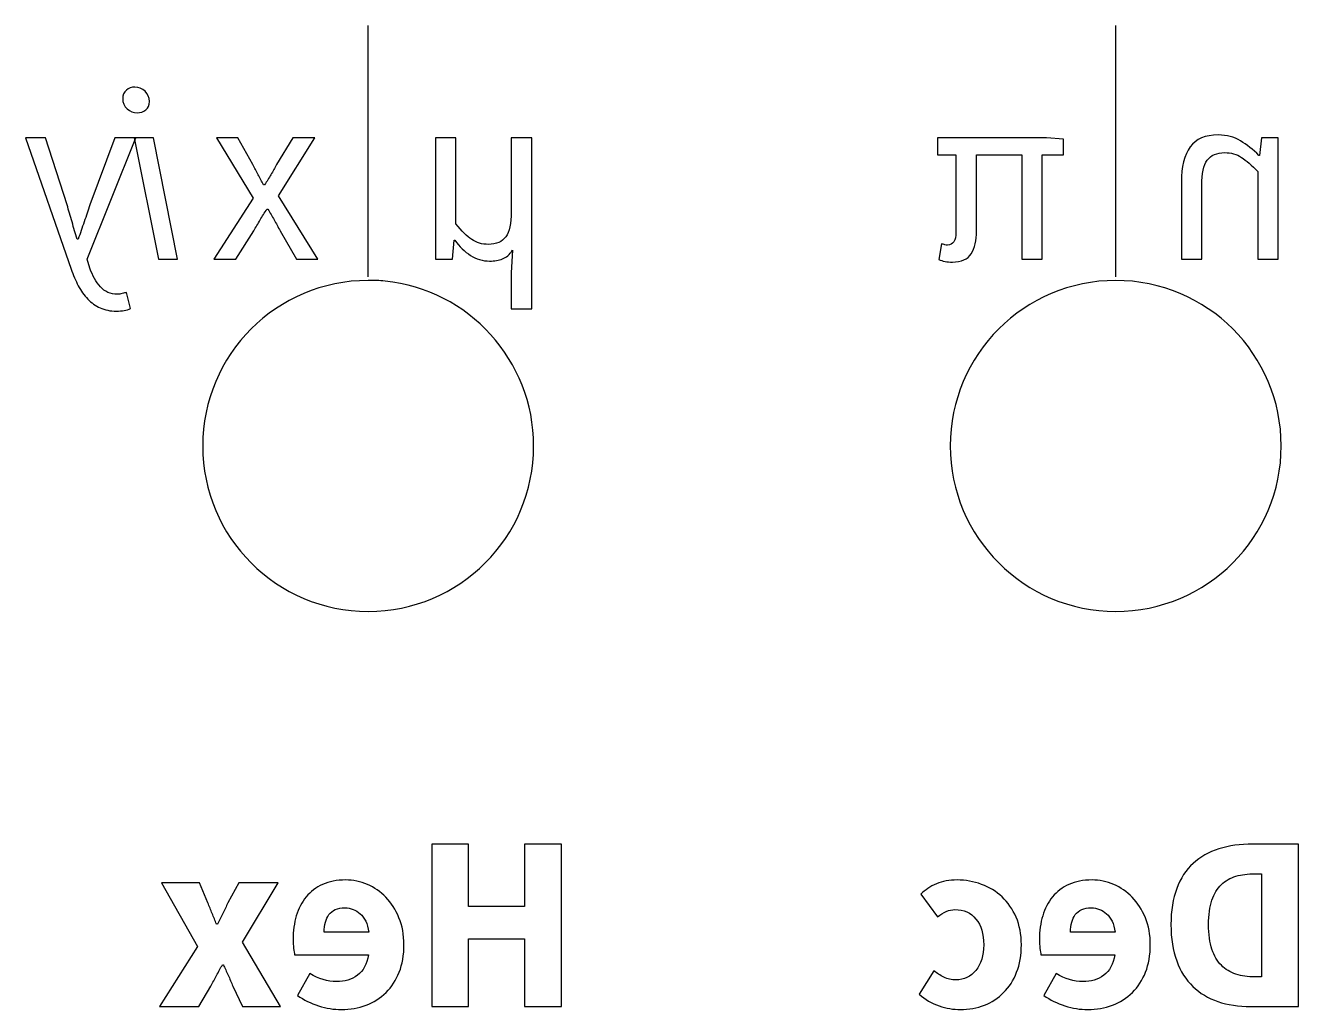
# Model space of a CAD drawing. Extents: x 0 to 186, y 0 to 195.
# Drawn here: x 38.58 to 55.88, y 71.18 to 84.56 of the extents above; entities that cross this region are included whole.
import ezdxf

# ---------------------------------------------------------------- set-up
doc = ezdxf.new("R2010")
doc.units = 0
doc.layers.add('cut', color=7, linetype='CONTINUOUS')
doc.layers.add('engrave', color=7, linetype='CONTINUOUS')

msp = doc.modelspace()

# ---------------------------------------------------------------- linework, layer by layer
at = {"layer": 'cut', "color": 7}
for points in [[(43.232917, 81.09226), (43.232917, 81.092274)], [(53.392917, 81.092274), (53.392917, 81.092274)]]:
    msp.add_lwpolyline(points, dxfattribs=at)
for points in [[(43.232917, 81.092274), (41.990275, 81.092274), (40.983958, 80.085957), (40.983958, 78.843316)], [(43.462222, 81.083455), (43.386584, 81.091131), (43.310581, 81.09226), (43.232917, 81.09226)], [(45.481875, 78.843316), (45.481875, 80.008293), (44.596798, 80.968232), (43.462222, 81.083455)], [(53.392917, 81.092274), (52.150275, 81.092274), (51.143958, 80.085957), (51.143958, 78.843316)], [(55.641875, 78.843316), (55.641875, 80.085957), (54.635558, 81.092274), (53.392917, 81.092274)], [(40.983958, 78.843316), (40.983958, 77.600675), (41.990275, 76.594358), (43.232917, 76.594358)], [(43.232917, 76.594358), (44.475558, 76.594358), (45.481875, 77.600675), (45.481875, 78.843316)], [(51.143958, 78.843316), (51.143958, 77.600675), (52.150275, 76.594358), (53.392917, 76.594358)], [(53.392917, 76.594358), (54.635558, 76.594358), (55.641875, 77.600675), (55.641875, 78.843316)]]:
    msp.add_open_spline(points, degree=3, dxfattribs=at)
at = {"layer": 'engrave', "color": 1}
for points in [[(43.232917, 81.143323), (43.232917, 84.558316)], [(53.392917, 81.143323), (53.392917, 84.558316)]]:
    msp.add_lwpolyline(points, dxfattribs=at)
at = {"layer": 'engrave', "color": 7}
for points in [[(40.093553, 83.371306), (40.093553, 83.371306)], [(39.140776, 82.118273), (38.846117, 83.029225), (38.575228, 83.029225), (39.194932, 81.247835)], [(39.45229, 81.258069), (39.415082, 81.379921), (40.075508, 83.029225), (39.787669, 83.029225), (39.45229, 82.118273)], [(40.313695, 83.029208), (40.052935, 83.029208), (40.384801, 81.383316), (40.642151, 81.383316), (40.313695, 83.029208)], [(41.663188, 82.666854), (41.463406, 83.029208), (41.172158, 83.029208), (41.67001, 82.213032), (41.134848, 81.383316), (41.43633, 81.383316), (41.676726, 81.766029)], [(42.012009, 82.243521), (42.509861, 83.029208), (42.208484, 83.029208), (41.988342, 82.666854)], [(44.426022, 81.860805), (44.426022, 83.029208), (44.148313, 83.029208), (44.148313, 81.383316), (44.378584, 81.383316), (44.402262, 81.640663), (44.409092, 81.640663)], [(45.455521, 83.029208), (45.177812, 83.029208), (45.177812, 82.023379)], [(45.194782, 81.501861), (45.17782, 81.197072), (45.17782, 80.70594), (45.45553, 80.70594), (45.455521, 83.029208)], [(52.392599, 82.79894), (52.683847, 82.79894), (52.683847, 83.01226), (52.450166, 83.029194), (50.970153, 83.029194), (50.970153, 82.798926), (51.220784, 82.798926), (51.220784, 81.745655)], [(55.324581, 82.575386), (55.324581, 81.383316), (55.60229, 81.383316), (55.602291, 83.029208)], [(55.602291, 83.029208), (55.372021, 83.029208), (55.348249, 82.792118), (55.33812, 82.792118)], [(51.501904, 81.766026), (51.501904, 82.798937), (52.118197, 82.798937), (52.118197, 81.383313), (52.392599, 81.383313), (52.392599, 82.79894)], [(41.825768, 82.392557), (41.812221, 82.392557)], [(54.284851, 82.426454), (54.284851, 81.383316), (54.56256, 81.383316), (54.56256, 82.389145)], [(42.035784, 81.766029), (42.259233, 81.383316), (42.550481, 81.383316), (42.012009, 82.243521)], [(41.856251, 82.060689), (41.869797, 82.060689)], [(39.293125, 81.654218), (39.279579, 81.654218)], [(51.02431, 81.589914), (50.987103, 81.376492)], [(40.004393, 80.709364), (39.950133, 80.929505), (39.950142, 80.929491)], [(45.859525, 73.431445), (45.358264, 73.431445), (45.358264, 72.581366), (44.596245, 72.581366), (44.596245, 73.431445), (44.098393, 73.431445), (44.098393, 71.22331), (44.596245, 71.22331), (44.596245, 72.144495), (45.358264, 72.144495), (45.358264, 71.22331), (45.859525, 71.22331), (45.859525, 73.431445)], [(55.223606, 71.22331), (55.877313, 71.22331), (55.877313, 73.431445)], [(55.877313, 73.431445), (55.254095, 73.431445)], [(55.281174, 73.028367), (55.376051, 73.028367), (55.376051, 71.626284), (55.281174, 71.626284)], [(41.055677, 72.632113), (40.940541, 72.903105), (40.42574, 72.903105), (40.913462, 72.039488), (40.395251, 71.22331), (40.930311, 71.22331), (41.092885, 71.50102)], [(41.526457, 72.097056), (42.010666, 72.903105), (41.475609, 72.903105), (41.326573, 72.632113)], [(50.745326, 72.75066), (50.972186, 72.442459)], [(41.184359, 72.344274), (41.170812, 72.344274)], [(43.242013, 72.235963), (42.635847, 72.235963)], [(53.385475, 72.235963), (52.779311, 72.235963)], [(41.394372, 71.50102), (41.526457, 71.22331), (42.041154, 71.22331), (41.526457, 72.097056)], [(43.719507, 72.063156), (43.719502, 72.063156)], [(52.110101, 72.063156), (52.110101, 72.063156)], [(53.862966, 72.063156), (53.862965, 72.063156)], [(42.232778, 71.927762), (43.238606, 71.927762)], [(52.376235, 71.927762), (53.382066, 71.927762)], [(41.252047, 71.792267), (41.265594, 71.792267)], [(42.439378, 71.673723), (42.273395, 71.372346)], [(50.92144, 71.707621), (50.721555, 71.392601)], [(52.582838, 71.673723), (52.416853, 71.372346)]]:
    msp.add_lwpolyline(points, dxfattribs=at)
for points in [[(39.946224, 83.679453), (39.913461, 83.652332), (39.897081, 83.613978), (39.897078, 83.564372)], [(40.063064, 83.720122), (40.017934, 83.720122), (39.978988, 83.706575), (39.946224, 83.679453)], [(40.200213, 83.664261), (40.160733, 83.701501), (40.115016, 83.720122), (40.063064, 83.720122)], [(40.259435, 83.52365), (40.259435, 83.580148), (40.239679, 83.627016), (40.200213, 83.664261)], [(39.897078, 83.564372), (39.897081, 83.507868), (39.916834, 83.461566), (39.956351, 83.425465)], [(39.956351, 83.425465), (39.995867, 83.389357), (40.041601, 83.371306), (40.093553, 83.371306)], [(40.093553, 83.371306), (40.138683, 83.371306), (40.177613, 83.384288), (40.210342, 83.410219)], [(40.210342, 83.410219), (40.243071, 83.436155), (40.259435, 83.47397), (40.259435, 83.52365)], [(54.786112, 83.069828), (54.612274, 83.069825), (54.485271, 83.01565), (54.405102, 82.907305)], [(55.089195, 82.990244), (55.002276, 83.043299), (54.901249, 83.069825), (54.786112, 83.069828)], [(54.405102, 82.907305), (54.324936, 82.798954), (54.284853, 82.638671), (54.284851, 82.426454)], [(55.33812, 82.792118), (55.25909, 82.871146), (55.176115, 82.937189), (55.089195, 82.990244)], [(54.56256, 82.389145), (54.562562, 82.544931), (54.587401, 82.657259), (54.637078, 82.726126)], [(54.637078, 82.726126), (54.686757, 82.794991), (54.765788, 82.829425), (54.874169, 82.829428)], [(54.874169, 82.829428), (54.959953, 82.829425), (55.03559, 82.807979), (55.10108, 82.76509)], [(55.10108, 82.76509), (55.166572, 82.722198), (55.241072, 82.658963), (55.324581, 82.575386)], [(41.737653, 82.529705), (41.712817, 82.576007), (41.687993, 82.621721), (41.663188, 82.666854)], [(41.988342, 82.666854), (41.963478, 82.621721), (41.937491, 82.576007), (41.910412, 82.529705)], [(41.812221, 82.392557), (41.787358, 82.437684), (41.762494, 82.483401), (41.737653, 82.529705)], [(41.910412, 82.529705), (41.883347, 82.483401), (41.855119, 82.437684), (41.825768, 82.392557)], [(39.208473, 81.887952), (39.185867, 81.969221), (39.163306, 82.045996), (39.140776, 82.118273)], [(39.45229, 82.118273), (39.427483, 82.045996), (39.400977, 81.969791), (39.37276, 81.889656)], [(41.764783, 81.915014), (41.794136, 81.964657), (41.824625, 82.013216), (41.856251, 82.060689)], [(41.869797, 82.060689), (41.899151, 82.013216), (41.927368, 81.965207), (41.954444, 81.916668)], [(45.177812, 82.023379), (45.177812, 81.867592), (45.152976, 81.755265), (45.103294, 81.686397)], [(39.279579, 81.654218), (39.254771, 81.72877), (39.231073, 81.806683), (39.208473, 81.887952)], [(39.37276, 81.889656), (39.344538, 81.809525), (39.318001, 81.731045), (39.293125, 81.654218)], [(41.676726, 81.766029), (41.70608, 81.815709), (41.735431, 81.865368), (41.764783, 81.915014)], [(41.954444, 81.916668), (41.981538, 81.868126), (42.008637, 81.817913), (42.035784, 81.766029)], [(44.640997, 81.649138), (44.576642, 81.693165), (44.504985, 81.76372), (44.426022, 81.860805)], [(45.103294, 81.686397), (45.053617, 81.617529), (44.974586, 81.583095), (44.866202, 81.583095)], [(51.220784, 81.745655), (51.220785, 81.6915), (51.211191, 81.649175), (51.192, 81.618686)], [(51.429092, 81.456124), (51.477634, 81.531745), (51.501905, 81.635044), (51.501904, 81.766026)], [(44.409092, 81.640663), (44.474551, 81.552607), (44.546226, 81.483189), (44.624117, 81.432408)], [(44.866202, 81.583095), (44.78042, 81.583095), (44.705352, 81.605109), (44.640997, 81.649138)], [(45.059338, 81.385021), (45.111255, 81.404212), (45.156402, 81.443155), (45.194782, 81.501861)], [(51.070044, 81.578032), (51.057609, 81.581419), (51.042363, 81.58537), (51.02431, 81.589914)], [(51.105649, 81.572952), (51.094352, 81.572952), (51.082481, 81.574646), (51.070044, 81.578032)], [(51.192, 81.618686), (51.172812, 81.588198), (51.144029, 81.572952), (51.105649, 81.572952)], [(44.624117, 81.432408), (44.702013, 81.381625), (44.788365, 81.356237), (44.883172, 81.356237)], [(44.883172, 81.356237), (44.948698, 81.356237), (45.00742, 81.365832), (45.059338, 81.385021)], [(50.987103, 81.376492), (51.038988, 81.35397), (51.101068, 81.342693), (51.173345, 81.342693)], [(51.173345, 81.342693), (51.295303, 81.342693), (51.380552, 81.380505), (51.429092, 81.456124)], [(39.194932, 81.247835), (39.224286, 81.1666), (39.257032, 81.090982), (39.293171, 81.020976)], [(39.592902, 81.005731), (39.53306, 81.072327), (39.486191, 81.156437), (39.45229, 81.258069)], [(39.293171, 81.020976), (39.329309, 80.950971), (39.372201, 80.890562), (39.421844, 80.839747)], [(39.824877, 80.905841), (39.730068, 80.905841), (39.652744, 80.939138), (39.592902, 81.005731)], [(39.421844, 80.839747), (39.471487, 80.788933), (39.527917, 80.748849), (39.591135, 80.719495)], [(39.889213, 80.914308), (39.866663, 80.908663), (39.845203, 80.905841), (39.824877, 80.905841)], [(39.950142, 80.929491), (39.932079, 80.925004), (39.911779, 80.919952), (39.889213, 80.914308)], [(39.591135, 80.719495), (39.654353, 80.690144), (39.727751, 80.675469), (39.811328, 80.675469)], [(39.811328, 80.675469), (39.849707, 80.675469), (39.884691, 80.678291), (39.916283, 80.683935)], [(39.916283, 80.683935), (39.947875, 80.68958), (39.977246, 80.698046), (40.004393, 80.709364)], [(54.79526, 73.367107), (54.658664, 73.324215), (54.541823, 73.258172), (54.444739, 73.168978)], [(55.254095, 73.431445), (55.084804, 73.431442), (54.931859, 73.409996), (54.79526, 73.367107)], [(54.444739, 73.168978), (54.347658, 73.079785), (54.27314, 72.96632), (54.221186, 72.828587)], [(55.027236, 72.99452), (55.103993, 73.01707), (55.188639, 73.028367), (55.281174, 73.028367)], [(42.61378, 72.882743), (42.52459, 72.842089), (42.450089, 72.785642), (42.39028, 72.713401)], [(42.927095, 72.943723), (42.807413, 72.94372), (42.702977, 72.923403), (42.61378, 72.882743)], [(43.221704, 72.882743), (43.12686, 72.923394), (43.028658, 72.94372), (42.927095, 72.943723)], [(43.474039, 72.708335), (43.400658, 72.783954), (43.316548, 72.842089), (43.221704, 72.882743)], [(50.955288, 72.891218), (50.871745, 72.856214), (50.801759, 72.809362), (50.745326, 72.75066)], [(51.236356, 72.943723), (51.132522, 72.94372), (51.038833, 72.926225), (50.955288, 72.891218)], [(51.568274, 72.884451), (51.462131, 72.923962), (51.351492, 72.94372), (51.236356, 72.943723)], [(51.847688, 72.713452), (51.767555, 72.787933), (51.674418, 72.844934), (51.568274, 72.884451)], [(52.757245, 72.882743), (52.668053, 72.842089), (52.593552, 72.785642), (52.533744, 72.713401)], [(53.070559, 72.943723), (52.950877, 72.94372), (52.84644, 72.923403), (52.757245, 72.882743)], [(53.365166, 72.882743), (53.270324, 72.923394), (53.172121, 72.94372), (53.070559, 72.943723)], [(53.617502, 72.708335), (53.544122, 72.783954), (53.46001, 72.842089), (53.365166, 72.882743)], [(54.700382, 72.667718), (54.730873, 72.756911), (54.773781, 72.828034), (54.829108, 72.881089)], [(54.829108, 72.881089), (54.884438, 72.934144), (54.95048, 72.971954), (55.027236, 72.99452)], [(42.39028, 72.713401), (42.330474, 72.641155), (42.285895, 72.555941), (42.256543, 72.457756)], [(43.651805, 72.43068), (43.606675, 72.540162), (43.547419, 72.632714), (43.474039, 72.708335)], [(52.038994, 72.437447), (51.99159, 72.546966), (51.927821, 72.638968), (51.847688, 72.713452)], [(52.533744, 72.713401), (52.473939, 72.641155), (52.429359, 72.555941), (52.400006, 72.457756)], [(53.795269, 72.43068), (53.750139, 72.540162), (53.690883, 72.632714), (53.617502, 72.708335)], [(54.221186, 72.828587), (54.169236, 72.690852), (54.14326, 72.527174), (54.143258, 72.337557)], [(41.113244, 72.488194), (41.092924, 72.536736), (41.07373, 72.584708), (41.055677, 72.632113)], [(41.326573, 72.632113), (41.304052, 72.584708), (41.28091, 72.536736), (41.257172, 72.488194)], [(42.700186, 72.473002), (42.743078, 72.533945), (42.815304, 72.564416), (42.916864, 72.564416)], [(42.916864, 72.564416), (42.995895, 72.564416), (43.06533, 72.537887), (43.125173, 72.484835)], [(50.972186, 72.442459), (51.051218, 72.507986), (51.129111, 72.540749), (51.205867, 72.540749)], [(51.205867, 72.540749), (51.327824, 72.540749), (51.423787, 72.49784), (51.493756, 72.412025)], [(52.843648, 72.473002), (52.88654, 72.533945), (52.958767, 72.564416), (53.060327, 72.564416)], [(53.060327, 72.564416), (53.139358, 72.564416), (53.208794, 72.537887), (53.268635, 72.484835)], [(54.654648, 72.337557), (54.65465, 72.468469), (54.669894, 72.578524), (54.700382, 72.667718)], [(41.170812, 72.344274), (41.15275, 72.391679), (41.13357, 72.439651), (41.113244, 72.488194)], [(41.257172, 72.488194), (41.233437, 72.439651), (41.209166, 72.391679), (41.184359, 72.344274)], [(42.256543, 72.457756), (42.227192, 72.359571), (42.212517, 72.252877), (42.212514, 72.137674)], [(42.635847, 72.235963), (42.635847, 72.333045), (42.657296, 72.412056), (42.700186, 72.473002)], [(43.125173, 72.484835), (43.185012, 72.43178), (43.223959, 72.348821), (43.242013, 72.235963)], [(43.719502, 72.063156), (43.719502, 72.198684), (43.696952, 72.321191), (43.651805, 72.43068)], [(51.493756, 72.412025), (51.563727, 72.326204), (51.598711, 72.209917), (51.598711, 72.063156)], [(52.110101, 72.063156), (52.110101, 72.203163), (52.0864, 72.327928), (52.038994, 72.437447)], [(52.400006, 72.457756), (52.370655, 72.359571), (52.355979, 72.252877), (52.355977, 72.137674)], [(52.779311, 72.235963), (52.779312, 72.333045), (52.800757, 72.412056), (52.843648, 72.473002)], [(53.268635, 72.484835), (53.328477, 72.43178), (53.367424, 72.348821), (53.385475, 72.235963)], [(53.862965, 72.063156), (53.862966, 72.198684), (53.840402, 72.321191), (53.795269, 72.43068)], [(54.143258, 72.337557), (54.14326, 72.14787), (54.169237, 71.983038), (54.221186, 71.843065)], [(54.700382, 72.002229), (54.669894, 72.092524), (54.65465, 72.204301), (54.654648, 72.337557)], [(42.212514, 72.137674), (42.212517, 72.092541), (42.214772, 72.051356), (42.219287, 72.014114)], [(42.219287, 72.014114), (42.223803, 71.976872), (42.22829, 71.948088), (42.232778, 71.927762)], [(43.655169, 71.690673), (43.698061, 71.799055), (43.719507, 71.923216), (43.719507, 72.063156)], [(51.598711, 72.063156), (51.598711, 71.916462), (51.563158, 71.800209), (51.492051, 71.714391)], [(52.045764, 71.688966), (52.088655, 71.798485), (52.110101, 71.923216), (52.110101, 72.063156)], [(52.355977, 72.137674), (52.355979, 72.092541), (52.358235, 72.051356), (52.362748, 72.014114)], [(52.362748, 72.014114), (52.367264, 71.976872), (52.371759, 71.948088), (52.376235, 71.927762)], [(53.798629, 71.690673), (53.841521, 71.799055), (53.862967, 71.923216), (53.862966, 72.063156)], [(54.829108, 71.783792), (54.773781, 71.839122), (54.730873, 71.911932), (54.700382, 72.002229)], [(43.238606, 71.927762), (43.216085, 71.799055), (43.165863, 71.705916), (43.08797, 71.648348)], [(53.382066, 71.927762), (53.359536, 71.799055), (53.309323, 71.705916), (53.231429, 71.648348)], [(54.221186, 71.843065), (54.27314, 71.703091), (54.346521, 71.587388), (54.441328, 71.495954)], [(41.092885, 71.50102), (41.11995, 71.548425), (41.14649, 71.596964), (41.172466, 71.646644)], [(41.172466, 71.646644), (41.19843, 71.69632), (41.22497, 71.744863), (41.252047, 71.792267)], [(41.265594, 71.792267), (41.285914, 71.744863), (41.307385, 71.69689), (41.329983, 71.648348)], [(41.329983, 71.648348), (41.352589, 71.599806), (41.374046, 71.550697), (41.394372, 71.50102)], [(42.801735, 71.561997), (42.68212, 71.561997), (42.561338, 71.599239), (42.439378, 71.673723)], [(43.08797, 71.648348), (43.010077, 71.590781), (42.914666, 71.561997), (42.801735, 71.561997)], [(43.475698, 71.414668), (43.552454, 71.490287), (43.61228, 71.582288), (43.655169, 71.690673)], [(51.056883, 71.622923), (51.007241, 71.647758), (50.962093, 71.675995), (50.92144, 71.707621)], [(51.492051, 71.714391), (51.420945, 71.628573), (51.3312, 71.585664), (51.222817, 71.585667)], [(51.86965, 71.412964), (51.944168, 71.487445), (52.002873, 71.579446), (52.045764, 71.688966)], [(52.945193, 71.561997), (52.82558, 71.561997), (52.704795, 71.599239), (52.582838, 71.673723)], [(53.231429, 71.648348), (53.153536, 71.590781), (53.058124, 71.561997), (52.945193, 71.561997)], [(53.619157, 71.414668), (53.695914, 71.490287), (53.755738, 71.582288), (53.798629, 71.690673)], [(55.027236, 71.663543), (54.95048, 71.688379), (54.884438, 71.728465), (54.829108, 71.783792)], [(55.281174, 71.626284), (55.188639, 71.626284), (55.103993, 71.638702), (55.027236, 71.663543)], [(51.222817, 71.585667), (51.161839, 71.585664), (51.106529, 71.598084), (51.056883, 71.622923)], [(54.441328, 71.495954), (54.536139, 71.404522), (54.649586, 71.336225), (54.781669, 71.291058)], [(42.273395, 71.372346), (42.359247, 71.313641), (42.454661, 71.267357), (42.55963, 71.23349)], [(43.204759, 71.241965), (43.308628, 71.281482), (43.398942, 71.33905), (43.475698, 71.414668)], [(50.721555, 71.392601), (50.802861, 71.320392), (50.893191, 71.267357), (50.992546, 71.23349)], [(51.607186, 71.241965), (51.707645, 71.281482), (51.795134, 71.33848), (51.86965, 71.412964)], [(52.416853, 71.372346), (52.502706, 71.313641), (52.598118, 71.267357), (52.703089, 71.23349)], [(53.348217, 71.241965), (53.452088, 71.281482), (53.542401, 71.33905), (53.619157, 71.414668)], [(54.781669, 71.291058), (54.913755, 71.245894), (55.061067, 71.22331), (55.223606, 71.22331)], [(42.55963, 71.23349), (42.664603, 71.199626), (42.767905, 71.182693), (42.869533, 71.182693)], [(42.869533, 71.182693), (42.989147, 71.182693), (43.10089, 71.202448), (43.204759, 71.241965)], [(50.992546, 71.23349), (51.091904, 71.199626), (51.18785, 71.182693), (51.280384, 71.182693)], [(51.280384, 71.182693), (51.397794, 71.182693), (51.506728, 71.202448), (51.607186, 71.241965)], [(52.703089, 71.23349), (52.808062, 71.199626), (52.911363, 71.182693), (53.012992, 71.182693)], [(53.012992, 71.182693), (53.132607, 71.182693), (53.244348, 71.202448), (53.348217, 71.241965)]]:
    msp.add_open_spline(points, degree=3, dxfattribs=at)

doc.saveas('drawing.dxf')
